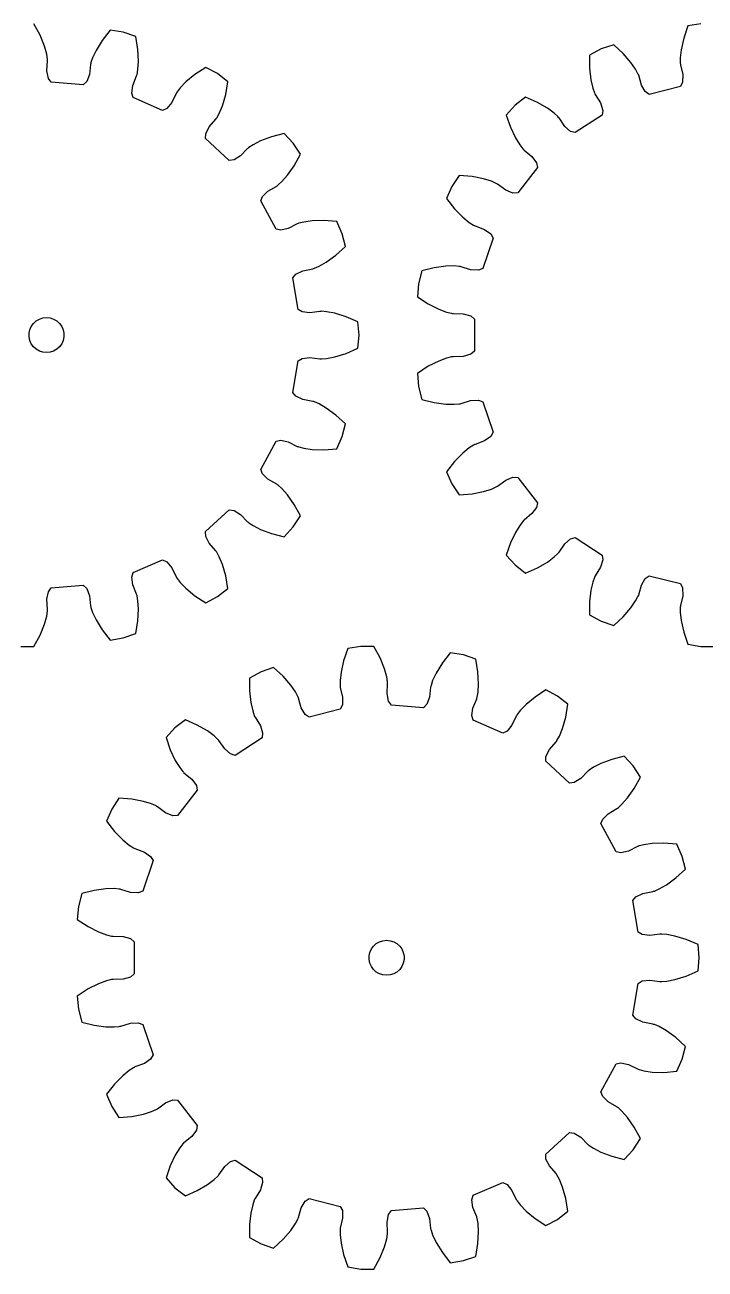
# Model space of a CAD drawing. Extents: x 0 to 170, y 0 to 213.
# Drawn here: x 53.7 to 111.9, y 0 to 106.5 of the extents above; entities that cross this region are included whole.
import ezdxf

# ---------------------------------------------------------------- set-up
doc = ezdxf.new("R2010")
doc.units = 0

msp = doc.modelspace()

# ---------------------------------------------------------------- linework, layer by layer
for p, q in [((55.02, 105.61), (54.49, 106.59)), ((111.57, 106.59), (110.45, 106.4)), ((55.39, 104.68), (55.02, 105.61)), ((61.02, 106.05), (60.34, 105.17)), ((62.13, 105.86), (61.02, 106.05)), ((63.2, 105.49), (62.13, 105.86)), ((63.38, 104.4), (63.2, 105.49)), ((110.45, 106.4), (110.09, 105.35)), ((55.59, 103.99), (55.39, 104.68)), ((60.34, 105.17), (59.82, 104.31)), ((63.43, 103.4), (63.38, 104.4)), ((103.03, 104.43), (102.04, 103.89)), ((104.1, 104.79), (103.03, 104.43)), ((104.92, 104.04), (104.1, 104.79)), ((109.88, 104.37), (109.8, 103.66)), ((110.09, 105.35), (109.88, 104.37)), ((55.65, 103.56), (55.59, 103.99)), ((55.61, 102.55), (55.66, 103.42)), ((55.66, 103.49), (55.65, 103.56)), ((55.66, 103.48), (55.66, 103.49)), ((55.66, 103.42), (55.66, 103.48)), ((55.66, 103.48), (55.66, 103.48)), ((59.51, 103.67), (59.37, 103.26)), ((59.82, 104.31), (59.51, 103.67)), ((63.39, 102.68), (63.43, 103.4)), ((102.04, 103.89), (102.04, 102.78)), ((105.57, 103.28), (104.92, 104.04)), ((109.8, 103.66), (109.8, 103.23)), ((55.74, 101.91), (55.61, 102.55)), ((59.25, 102.25), (59.01, 101.64)), ((59.34, 103.11), (59.25, 102.25)), ((59.36, 103.18), (59.34, 103.11)), ((59.37, 103.26), (59.36, 103.18)), ((59.36, 103.18), (59.36, 103.18)), ((59.36, 103.18), (59.36, 103.18)), ((63.3, 102.18), (63.32, 102.26)), ((63.32, 102.26), (63.39, 102.68)), ((68.27, 102.25), (67.5, 101.61)), ((69.2, 102.86), (68.27, 102.25)), ((70.19, 102.32), (69.2, 102.86)), ((71.09, 101.63), (70.19, 102.32)), ((102.04, 102.78), (102.15, 101.78)), ((105.98, 102.69), (105.57, 103.28)), ((106.18, 102.31), (105.98, 102.69)), ((106.21, 102.24), (106.18, 102.31)), ((106.22, 102.24), (106.21, 102.24)), ((106.21, 102.24), (106.21, 102.24)), ((106.24, 102.18), (106.22, 102.24)), ((109.8, 103.23), (109.81, 103.15)), ((109.81, 103.15), (109.81, 103.15)), ((109.81, 103.15), (109.81, 103.15)), ((109.81, 103.15), (109.82, 103.08)), ((109.82, 103.08), (110.01, 102.24)), ((110.01, 102.24), (109.99, 101.58)), ((55.98, 101.58), (55.74, 101.91)), ((58.72, 101.35), (55.98, 101.58)), ((59.01, 101.64), (58.72, 101.35)), ((62.87, 100.66), (62.95, 101.31)), ((62.95, 101.31), (63.28, 102.12)), ((63.28, 102.12), (63.3, 102.18)), ((63.3, 102.18), (63.3, 102.18)), ((63.3, 102.18), (63.3, 102.18)), ((67.5, 101.61), (67, 101.1)), ((70.9, 100.54), (71.09, 101.63)), ((102.15, 101.78), (102.31, 101.08)), ((106.47, 101.34), (106.24, 102.18)), ((106.8, 100.78), (106.47, 101.34)), ((109.81, 101.21), (107.14, 100.54)), ((109.99, 101.58), (109.81, 101.21)), ((62.98, 100.27), (62.87, 100.66)), ((65.5, 99.16), (62.98, 100.27)), ((66.66, 100.63), (66.29, 99.85)), ((66.69, 100.69), (66.66, 100.63)), ((66.7, 100.69), (66.69, 100.69)), ((66.74, 100.76), (66.7, 100.69)), ((66.7, 100.69), (66.7, 100.69)), ((67, 101.1), (66.74, 100.76)), ((70.63, 99.57), (70.9, 100.54)), ((96.56, 100.31), (95.66, 99.61)), ((97.57, 99.86), (96.56, 100.31)), ((102.31, 101.08), (102.45, 100.68)), ((102.45, 100.68), (102.49, 100.61)), ((102.49, 100.61), (102.49, 100.6)), ((102.49, 100.6), (102.49, 100.6)), ((102.49, 100.6), (102.52, 100.54)), ((102.52, 100.54), (102.97, 99.81)), ((107.14, 100.54), (106.8, 100.78)), ((65.87, 99.34), (65.5, 99.16)), ((66.29, 99.85), (65.87, 99.34)), ((70.35, 98.91), (70.63, 99.57)), ((95.66, 99.61), (94.9, 98.78)), ((98.44, 99.36), (97.57, 99.86)), ((99.01, 98.93), (98.44, 99.36)), ((102.97, 99.81), (103.17, 99.18)), ((103.17, 99.18), (103.11, 98.77)), ((69.49, 97.76), (70.06, 98.41)), ((70.06, 98.41), (70.1, 98.46)), ((70.1, 98.47), (70.15, 98.53)), ((70.1, 98.46), (70.1, 98.47)), ((70.1, 98.46), (70.1, 98.46)), ((70.15, 98.53), (70.35, 98.91)), ((94.9, 98.78), (95.26, 97.73)), ((99.33, 98.64), (99.01, 98.93)), ((99.38, 98.58), (99.33, 98.64)), ((99.38, 98.57), (99.38, 98.58)), ((99.39, 98.57), (99.38, 98.57)), ((99.43, 98.53), (99.39, 98.57)), ((99.92, 97.81), (99.43, 98.53)), ((103.11, 98.77), (100.81, 97.27)), ((69.18, 96.76), (69.2, 97.17)), ((69.2, 97.17), (69.49, 97.76)), ((74.83, 96.92), (73.89, 96.57)), ((75.9, 97.2), (74.83, 96.92)), ((76.67, 96.36), (75.9, 97.2)), ((95.26, 97.73), (95.69, 96.83)), ((100.42, 97.38), (99.92, 97.81)), ((100.81, 97.27), (100.42, 97.38)), ((71.21, 94.9), (69.18, 96.76)), ((72.78, 95.91), (72.18, 95.29)), ((72.83, 95.95), (72.78, 95.91)), ((72.89, 96), (72.83, 95.96)), ((72.83, 95.96), (72.83, 95.95)), ((72.83, 95.95), (72.83, 95.95)), ((73.25, 96.24), (72.89, 96)), ((73.89, 96.57), (73.25, 96.24)), ((77.29, 95.42), (76.67, 96.36)), ((95.69, 96.83), (96.07, 96.22)), ((96.07, 96.22), (96.33, 95.88)), ((96.33, 95.88), (96.39, 95.82)), ((71.62, 94.95), (71.21, 94.9)), ((72.18, 95.29), (71.62, 94.95)), ((76.76, 94.44), (77.29, 95.42)), ((96.39, 95.82), (96.39, 95.82)), ((96.39, 95.82), (96.39, 95.82)), ((96.39, 95.82), (96.44, 95.77)), ((96.44, 95.77), (97.11, 95.22)), ((97.11, 95.22), (97.49, 94.69)), ((76.18, 93.62), (76.76, 94.44)), ((97.58, 94.29), (95.89, 92.12)), ((97.49, 94.69), (97.58, 94.29)), ((74.52, 92.27), (75.28, 92.7)), ((75.28, 92.7), (75.33, 92.74)), ((75.33, 92.75), (75.39, 92.79)), ((75.33, 92.74), (75.33, 92.75)), ((75.33, 92.74), (75.33, 92.74)), ((75.39, 92.79), (75.71, 93.08)), ((75.71, 93.08), (76.18, 93.62)), ((90.26, 92.67), (89.8, 91.63)), ((90.88, 93.61), (90.26, 92.67)), ((91.98, 93.52), (90.88, 93.61)), ((92.96, 93.32), (91.98, 93.52)), ((93.65, 93.11), (92.96, 93.32)), ((94.04, 92.93), (93.65, 93.11)), ((94.11, 92.9), (94.04, 92.93)), ((94.11, 92.89), (94.11, 92.9)), ((94.17, 92.86), (94.11, 92.89)), ((94.11, 92.89), (94.11, 92.89)), ((94.87, 92.34), (94.17, 92.86)), ((73.91, 91.43), (74.06, 91.81)), ((74.06, 91.81), (74.52, 92.27)), ((89.8, 91.63), (90.49, 90.76)), ((95.48, 92.1), (94.87, 92.34)), ((95.89, 92.12), (95.48, 92.1)), ((75.22, 89.01), (73.91, 91.43)), ((90.49, 90.76), (91.19, 90.04)), ((77.03, 89.46), (76.26, 89.06)), ((77.09, 89.48), (77.03, 89.46)), ((77.1, 89.48), (77.09, 89.48)), ((77.09, 89.48), (77.09, 89.48)), ((77.17, 89.51), (77.1, 89.48)), ((77.59, 89.62), (77.17, 89.51)), ((78.3, 89.72), (77.59, 89.62)), ((79.3, 89.75), (78.3, 89.72)), ((80.4, 89.66), (79.3, 89.75)), ((80.86, 88.62), (80.4, 89.66)), ((91.19, 90.04), (91.74, 89.59)), ((91.74, 89.59), (92.1, 89.35)), ((75.62, 88.92), (75.22, 89.01)), ((76.26, 89.06), (75.62, 88.92)), ((81.14, 87.53), (80.86, 88.62)), ((92.1, 89.35), (92.17, 89.32)), ((92.17, 89.32), (92.18, 89.32)), ((92.18, 89.32), (92.18, 89.31)), ((92.18, 89.31), (92.24, 89.29)), ((92.24, 89.29), (93.05, 88.98)), ((93.05, 88.98), (93.59, 88.61)), ((93.59, 88.61), (93.8, 88.25)), ((80.32, 86.78), (81.14, 87.53)), ((93.8, 88.25), (92.9, 85.65)), ((79.51, 86.19), (80.32, 86.78)), ((76.91, 85.17), (77.5, 85.45)), ((77.5, 85.45), (78.35, 85.61)), ((78.35, 85.61), (78.41, 85.63)), ((78.41, 85.63), (78.41, 85.63)), ((78.41, 85.63), (78.42, 85.63)), ((78.42, 85.63), (78.49, 85.66)), ((78.49, 85.66), (78.89, 85.83)), ((78.89, 85.83), (79.51, 86.19)), ((87.68, 85.44), (87.4, 84.34)), ((88.75, 85.71), (87.68, 85.44)), ((89.75, 85.84), (88.75, 85.71)), ((90.46, 85.86), (89.75, 85.84)), ((90.89, 85.82), (90.46, 85.86)), ((90.97, 85.81), (90.89, 85.82)), ((91.04, 85.79), (90.97, 85.81)), ((90.97, 85.81), (90.97, 85.81)), ((90.97, 85.81), (90.97, 85.81)), ((91.86, 85.53), (91.04, 85.79)), ((92.52, 85.5), (91.86, 85.53)), ((92.9, 85.65), (92.52, 85.5)), ((76.64, 84.85), (76.91, 85.17)), ((77.1, 82.14), (76.64, 84.85)), ((87.4, 84.34), (87.31, 83.21)), ((87.31, 83.21), (88.24, 82.61)), ((77.45, 81.93), (77.1, 82.14)), ((88.24, 82.61), (89.13, 82.16)), ((89.13, 82.16), (89.8, 81.91)), ((54.27, 80.69), (54.45, 80.94)), ((54.45, 80.94), (54.69, 81.15)), ((54.69, 81.15), (54.96, 81.31)), ((54.96, 81.31), (55.26, 81.41)), ((55.26, 81.41), (55.57, 81.44)), ((55.57, 81.44), (55.88, 81.41)), ((55.88, 81.41), (56.18, 81.31)), ((56.18, 81.31), (56.45, 81.15)), ((56.45, 81.15), (56.68, 80.94)), ((56.68, 80.94), (56.87, 80.69)), ((78.1, 81.85), (77.45, 81.93)), ((78.96, 81.97), (78.1, 81.85)), ((79.02, 81.97), (78.96, 81.97)), ((79.03, 81.97), (79.02, 81.97)), ((79.02, 81.97), (79.02, 81.97)), ((79.11, 81.98), (79.03, 81.97)), ((79.54, 81.94), (79.11, 81.98)), ((80.24, 81.81), (79.54, 81.94)), ((81.2, 81.51), (80.24, 81.81)), ((82.21, 81.07), (81.2, 81.51)), ((82.31, 79.94), (82.21, 81.07)), ((89.8, 81.91), (90.22, 81.81)), ((90.22, 81.81), (90.3, 81.8)), ((90.3, 81.8), (90.3, 81.8)), ((90.3, 81.8), (90.31, 81.79)), ((90.31, 81.79), (90.37, 81.79)), ((90.37, 81.79), (91.23, 81.76)), ((91.23, 81.76), (91.87, 81.58)), ((91.87, 81.58), (92.18, 81.32)), ((92.18, 81.32), (92.18, 78.56)), ((54.08, 80.1), (54.14, 80.4)), ((54.08, 79.78), (54.08, 80.1)), ((54.14, 80.4), (54.27, 80.69)), ((56.87, 80.69), (57, 80.4)), ((57, 80.4), (57.06, 80.1)), ((57.06, 80.1), (57.06, 79.78)), ((82.21, 78.81), (82.31, 79.94)), ((54.14, 79.48), (54.08, 79.78)), ((54.27, 79.19), (54.14, 79.48)), ((54.45, 78.94), (54.27, 79.19)), ((54.69, 78.73), (54.45, 78.94)), ((56.68, 78.94), (56.45, 78.73)), ((56.87, 79.19), (56.68, 78.94)), ((57, 79.48), (56.87, 79.19)), ((57.06, 79.78), (57, 79.48)), ((81.2, 78.37), (82.21, 78.81)), ((54.96, 78.57), (54.69, 78.73)), ((55.26, 78.47), (54.96, 78.57)), ((55.57, 78.44), (55.26, 78.47)), ((55.88, 78.47), (55.57, 78.44)), ((56.18, 78.57), (55.88, 78.47)), ((56.45, 78.73), (56.18, 78.57)), ((76.64, 75.03), (77.1, 77.74)), ((77.1, 77.74), (77.45, 77.95)), ((77.45, 77.95), (78.1, 78.03)), ((78.1, 78.03), (78.96, 77.91)), ((78.96, 77.91), (79.02, 77.91)), ((79.02, 77.91), (79.02, 77.91)), ((79.02, 77.91), (79.03, 77.91)), ((79.03, 77.91), (79.11, 77.9)), ((79.11, 77.9), (79.54, 77.94)), ((79.54, 77.94), (80.24, 78.07)), ((80.24, 78.07), (81.2, 78.37)), ((89.8, 77.97), (89.13, 77.72)), ((90.22, 78.07), (89.8, 77.97)), ((90.3, 78.08), (90.22, 78.07)), ((90.31, 78.09), (90.3, 78.08)), ((90.3, 78.08), (90.3, 78.08)), ((90.37, 78.09), (90.31, 78.09)), ((91.23, 78.12), (90.37, 78.09)), ((91.87, 78.3), (91.23, 78.12)), ((92.18, 78.56), (91.87, 78.3)), ((88.24, 77.27), (87.31, 76.67)), ((89.13, 77.72), (88.24, 77.27)), ((87.31, 76.67), (87.4, 75.54)), ((76.91, 74.71), (76.64, 75.03)), ((77.5, 74.43), (76.91, 74.71)), ((87.4, 75.54), (87.68, 74.44)), ((78.35, 74.27), (77.5, 74.43)), ((78.41, 74.25), (78.35, 74.27)), ((78.42, 74.25), (78.41, 74.25)), ((78.41, 74.25), (78.41, 74.25)), ((78.49, 74.22), (78.42, 74.25)), ((78.89, 74.05), (78.49, 74.22)), ((79.51, 73.69), (78.89, 74.05)), ((80.32, 73.1), (79.51, 73.69)), ((87.68, 74.44), (88.75, 74.17)), ((88.75, 74.17), (89.75, 74.04)), ((89.75, 74.04), (90.46, 74.02)), ((90.46, 74.02), (90.89, 74.06)), ((90.89, 74.06), (90.97, 74.07)), ((90.97, 74.07), (91.04, 74.09)), ((90.97, 74.07), (90.97, 74.07)), ((90.97, 74.07), (90.97, 74.07)), ((91.04, 74.09), (91.86, 74.35)), ((91.86, 74.35), (92.52, 74.38)), ((92.52, 74.38), (92.9, 74.23)), ((92.9, 74.23), (93.8, 71.63)), ((81.14, 72.35), (80.32, 73.1)), ((80.86, 71.26), (81.14, 72.35)), ((93.8, 71.63), (93.59, 71.27)), ((73.91, 68.45), (75.22, 70.87)), ((75.22, 70.87), (75.62, 70.96)), ((75.62, 70.96), (76.26, 70.82)), ((76.26, 70.82), (77.03, 70.42)), ((77.03, 70.42), (77.09, 70.4)), ((77.09, 70.4), (77.09, 70.4)), ((77.09, 70.4), (77.1, 70.4)), ((77.1, 70.4), (77.17, 70.37)), ((77.17, 70.37), (77.59, 70.26)), ((80.4, 70.22), (80.86, 71.26)), ((91.74, 70.29), (91.19, 69.84)), ((92.1, 70.53), (91.74, 70.29)), ((92.17, 70.56), (92.1, 70.53)), ((92.18, 70.56), (92.17, 70.56)), ((92.24, 70.59), (92.18, 70.57)), ((92.18, 70.57), (92.18, 70.56)), ((93.05, 70.9), (92.24, 70.59)), ((93.59, 71.27), (93.05, 70.9)), ((77.59, 70.26), (78.3, 70.16)), ((78.3, 70.16), (79.3, 70.13)), ((79.3, 70.13), (80.4, 70.22)), ((91.19, 69.84), (90.49, 69.12)), ((74.06, 68.07), (73.91, 68.45)), ((90.49, 69.12), (89.8, 68.25)), ((89.8, 68.25), (90.26, 67.21)), ((74.52, 67.61), (74.06, 68.07)), ((75.28, 67.18), (74.52, 67.61)), ((75.33, 67.14), (75.28, 67.18)), ((75.39, 67.09), (75.33, 67.14)), ((75.33, 67.14), (75.33, 67.14)), ((75.33, 67.14), (75.33, 67.14)), ((90.26, 67.21), (90.88, 66.27)), ((94.17, 67.02), (94.87, 67.54)), ((94.87, 67.54), (95.48, 67.78)), ((95.48, 67.78), (95.89, 67.76)), ((95.89, 67.76), (97.58, 65.59)), ((75.71, 66.8), (75.39, 67.09)), ((76.18, 66.26), (75.71, 66.8)), ((76.76, 65.44), (76.18, 66.26)), ((90.88, 66.27), (91.98, 66.36)), ((91.98, 66.36), (92.96, 66.56)), ((92.96, 66.56), (93.65, 66.77)), ((93.65, 66.77), (94.04, 66.95)), ((94.04, 66.95), (94.11, 66.98)), ((94.11, 66.99), (94.17, 67.02)), ((94.11, 66.98), (94.11, 66.99)), ((94.11, 66.99), (94.11, 66.99)), ((69.18, 63.12), (71.21, 64.98)), ((71.21, 64.98), (71.62, 64.93)), ((77.29, 64.46), (76.76, 65.44)), ((97.49, 65.19), (97.11, 64.66)), ((97.58, 65.59), (97.49, 65.19)), ((71.62, 64.93), (72.18, 64.59)), ((72.18, 64.59), (72.78, 63.97)), ((72.78, 63.97), (72.83, 63.93)), ((72.83, 63.93), (72.83, 63.93)), ((72.83, 63.93), (72.83, 63.92)), ((72.83, 63.92), (72.89, 63.88)), ((76.67, 63.52), (77.29, 64.46)), ((96.33, 64), (96.07, 63.66)), ((96.39, 64.06), (96.33, 64)), ((96.44, 64.11), (96.39, 64.06)), ((96.39, 64.06), (96.39, 64.06)), ((96.39, 64.06), (96.39, 64.06)), ((97.11, 64.66), (96.44, 64.11)), ((69.2, 62.71), (69.18, 63.12)), ((72.89, 63.88), (73.25, 63.64)), ((73.25, 63.64), (73.89, 63.31)), ((73.89, 63.31), (74.83, 62.96)), ((74.83, 62.96), (75.9, 62.69)), ((75.9, 62.69), (76.67, 63.52)), ((95.69, 63.05), (95.26, 62.15)), ((96.07, 63.66), (95.69, 63.05)), ((69.49, 62.12), (69.2, 62.71)), ((70.06, 61.47), (69.49, 62.12)), ((95.26, 62.15), (94.9, 61.1)), ((99.43, 61.35), (99.92, 62.07)), ((99.92, 62.07), (100.42, 62.5)), ((100.42, 62.5), (100.81, 62.61)), ((100.81, 62.61), (103.11, 61.11)), ((62.98, 59.61), (65.5, 60.72)), ((65.5, 60.72), (65.87, 60.54)), ((70.1, 61.42), (70.06, 61.47)), ((70.1, 61.41), (70.1, 61.42)), ((70.1, 61.42), (70.1, 61.42)), ((70.15, 61.35), (70.1, 61.41)), ((70.35, 60.97), (70.15, 61.35)), ((70.63, 60.31), (70.35, 60.97)), ((94.9, 61.1), (95.66, 60.27)), ((98.44, 60.52), (99.01, 60.95)), ((99.01, 60.95), (99.33, 61.24)), ((99.33, 61.24), (99.38, 61.3)), ((99.38, 61.3), (99.38, 61.31)), ((99.38, 61.31), (99.39, 61.31)), ((99.39, 61.31), (99.43, 61.35)), ((103.11, 61.11), (103.17, 60.7)), ((65.87, 60.54), (66.29, 60.03)), ((66.29, 60.03), (66.66, 59.25)), ((70.9, 59.34), (70.63, 60.31)), ((95.66, 60.27), (96.56, 59.57)), ((96.56, 59.57), (97.57, 60.02)), ((97.57, 60.02), (98.44, 60.52)), ((102.97, 60.07), (102.52, 59.34)), ((103.17, 60.7), (102.97, 60.07)), ((62.87, 59.22), (62.98, 59.61)), ((62.95, 58.57), (62.87, 59.22)), ((66.66, 59.25), (66.69, 59.19)), ((66.69, 59.19), (66.7, 59.19)), ((66.7, 59.19), (66.7, 59.19)), ((66.7, 59.19), (66.74, 59.12)), ((66.74, 59.12), (67, 58.78)), ((67, 58.78), (67.5, 58.27)), ((71.09, 58.25), (70.9, 59.34)), ((102.31, 58.8), (102.15, 58.1)), ((102.45, 59.2), (102.31, 58.8)), ((102.49, 59.27), (102.45, 59.2)), ((102.52, 59.34), (102.49, 59.28)), ((102.49, 59.28), (102.49, 59.28)), ((102.49, 59.28), (102.49, 59.27)), ((106.47, 58.54), (106.8, 59.1)), ((106.8, 59.1), (107.14, 59.34)), ((107.14, 59.34), (109.81, 58.67)), ((109.81, 58.67), (109.99, 58.3)), ((55.61, 57.33), (55.74, 57.97)), ((55.74, 57.97), (55.98, 58.31)), ((55.98, 58.31), (58.72, 58.53)), ((58.72, 58.53), (59.01, 58.24)), ((59.01, 58.24), (59.25, 57.63)), ((59.25, 57.63), (59.34, 56.77)), ((63.28, 57.76), (62.95, 58.57)), ((63.3, 57.7), (63.28, 57.76)), ((63.32, 57.62), (63.3, 57.7)), ((63.3, 57.7), (63.3, 57.7)), ((63.3, 57.7), (63.3, 57.7)), ((63.39, 57.2), (63.32, 57.62)), ((67.5, 58.27), (68.27, 57.63)), ((68.27, 57.63), (69.2, 57.02)), ((69.2, 57.02), (70.19, 57.56)), ((70.19, 57.56), (71.09, 58.25)), ((102.15, 58.1), (102.04, 57.1)), ((105.98, 57.19), (106.18, 57.57)), ((106.18, 57.57), (106.21, 57.64)), ((106.21, 57.64), (106.21, 57.64)), ((106.21, 57.64), (106.22, 57.64)), ((106.22, 57.64), (106.24, 57.7)), ((106.24, 57.7), (106.47, 58.54)), ((110.01, 57.64), (109.82, 56.8)), ((109.99, 58.3), (110.01, 57.64)), ((55.66, 56.46), (55.61, 57.33)), ((55.66, 56.4), (55.66, 56.46)), ((59.34, 56.77), (59.36, 56.7)), ((59.36, 56.7), (59.36, 56.7)), ((59.36, 56.7), (59.36, 56.7)), ((59.36, 56.7), (59.37, 56.62)), ((59.37, 56.62), (59.51, 56.21)), ((63.38, 55.48), (63.43, 56.48)), ((63.43, 56.48), (63.39, 57.2)), ((102.04, 57.1), (102.04, 55.99)), ((104.92, 55.84), (105.57, 56.6)), ((105.57, 56.6), (105.98, 57.19)), ((109.81, 56.73), (109.8, 56.65)), ((109.8, 56.65), (109.8, 56.22)), ((109.82, 56.8), (109.81, 56.73)), ((109.81, 56.73), (109.81, 56.73)), ((109.81, 56.73), (109.81, 56.73)), ((55.39, 55.2), (55.59, 55.89)), ((55.59, 55.89), (55.65, 56.32)), ((55.65, 56.32), (55.66, 56.39)), ((55.66, 56.39), (55.66, 56.4)), ((55.66, 56.4), (55.66, 56.4)), ((59.51, 56.21), (59.82, 55.57)), ((59.82, 55.57), (60.34, 54.71)), ((63.2, 54.39), (63.38, 55.48)), ((102.04, 55.99), (103.03, 55.45)), ((103.03, 55.45), (104.1, 55.09)), ((104.1, 55.09), (104.92, 55.84)), ((109.8, 56.22), (109.88, 55.51)), ((109.88, 55.51), (110.09, 54.53)), ((55.02, 54.27), (55.39, 55.2)), ((60.34, 54.71), (61.02, 53.83)), ((62.13, 54.02), (63.2, 54.39)), ((110.09, 54.53), (110.45, 53.48)), ((53.36, 53.29), (54.49, 53.29)), ((54.49, 53.29), (55.02, 54.27)), ((61.02, 53.83), (62.13, 54.02)), ((82.46, 53.29), (81.35, 53.11)), ((83.59, 53.29), (82.46, 53.29)), ((84.12, 52.32), (83.59, 53.29)), ((110.45, 53.48), (111.57, 53.29)), ((111.57, 53.29), (112.7, 53.29)), ((81.35, 53.11), (80.99, 52.06)), ((84.49, 51.39), (84.12, 52.32)), ((90.12, 52.75), (89.44, 51.88)), ((91.24, 52.57), (90.12, 52.75)), ((92.31, 52.2), (91.24, 52.57)), ((92.48, 51.11), (92.31, 52.2)), ((73.93, 51.13), (72.94, 50.59)), ((75, 51.5), (73.93, 51.13)), ((75.81, 50.75), (75, 51.5)), ((80.99, 52.06), (80.77, 51.08)), ((84.69, 50.7), (84.49, 51.39)), ((89.44, 51.88), (88.92, 51.02)), ((72.94, 50.59), (72.94, 49.49)), ((76.47, 49.99), (75.81, 50.75)), ((80.77, 51.08), (80.7, 50.37)), ((80.7, 50.37), (80.7, 49.94)), ((84.76, 50.27), (84.69, 50.7)), ((84.71, 49.26), (84.76, 50.13)), ((84.76, 50.2), (84.76, 50.27)), ((84.76, 50.19), (84.76, 50.2)), ((84.76, 50.13), (84.76, 50.19)), ((84.76, 50.19), (84.76, 50.19)), ((88.61, 50.37), (88.48, 49.96)), ((88.92, 51.02), (88.61, 50.37)), ((92.54, 50.1), (92.48, 51.11)), ((92.5, 49.39), (92.54, 50.1)), ((72.94, 49.49), (73.05, 48.49)), ((76.88, 49.4), (76.47, 49.99)), ((77.08, 49.02), (76.88, 49.4)), ((77.11, 48.95), (77.08, 49.02)), ((80.7, 49.94), (80.71, 49.86)), ((80.71, 49.86), (80.71, 49.85)), ((80.71, 49.85), (80.71, 49.85)), ((80.71, 49.85), (80.71, 49.79)), ((80.71, 49.79), (80.91, 48.94)), ((84.84, 48.62), (84.71, 49.26)), ((88.44, 49.82), (88.35, 48.96)), ((88.46, 49.88), (88.44, 49.82)), ((88.48, 49.96), (88.46, 49.89)), ((88.46, 49.89), (88.46, 49.88)), ((88.46, 49.88), (88.46, 49.88)), ((92.42, 48.96), (92.5, 49.39)), ((98.3, 49.57), (97.37, 48.96)), ((99.3, 49.03), (98.3, 49.57)), ((100.19, 48.34), (99.3, 49.03)), ((73.05, 48.49), (73.21, 47.79)), ((77.11, 48.94), (77.11, 48.95)), ((77.14, 48.88), (77.11, 48.94)), ((77.11, 48.94), (77.11, 48.94)), ((77.37, 48.05), (77.14, 48.88)), ((77.7, 47.48), (77.37, 48.05)), ((80.89, 48.29), (80.7, 47.92)), ((80.91, 48.94), (80.89, 48.29)), ((85.08, 48.28), (84.84, 48.62)), ((87.83, 48.05), (85.08, 48.28)), ((88.12, 48.34), (87.83, 48.05)), ((88.35, 48.96), (88.12, 48.34)), ((91.97, 47.37), (92.06, 48.02)), ((92.06, 48.02), (92.38, 48.82)), ((92.38, 48.82), (92.4, 48.88)), ((92.4, 48.89), (92.42, 48.96)), ((92.4, 48.88), (92.4, 48.89)), ((92.4, 48.88), (92.4, 48.88)), ((96.6, 48.32), (96.1, 47.81)), ((97.37, 48.96), (96.6, 48.32)), ((100, 47.24), (100.19, 48.34)), ((67.45, 47.01), (66.56, 46.32)), ((68.47, 46.57), (67.45, 47.01)), ((73.21, 47.79), (73.35, 47.38)), ((73.35, 47.38), (73.38, 47.31)), ((73.38, 47.31), (73.39, 47.31)), ((73.39, 47.31), (73.39, 47.31)), ((73.39, 47.31), (73.41, 47.25)), ((73.41, 47.25), (73.87, 46.51)), ((78.04, 47.24), (77.7, 47.48)), ((80.7, 47.92), (78.04, 47.24)), ((92.09, 46.98), (91.97, 47.37)), ((94.61, 45.87), (92.09, 46.98)), ((95.76, 47.34), (95.4, 46.56)), ((95.8, 47.39), (95.76, 47.34)), ((95.84, 47.46), (95.8, 47.4)), ((95.8, 47.4), (95.8, 47.39)), ((95.8, 47.39), (95.8, 47.39)), ((96.1, 47.81), (95.84, 47.46)), ((99.73, 46.28), (100, 47.24)), ((66.56, 46.32), (65.8, 45.49)), ((69.34, 46.06), (68.47, 46.57)), ((69.91, 45.64), (69.34, 46.06)), ((73.87, 46.51), (74.06, 45.89)), ((74.06, 45.89), (74.01, 45.48)), ((94.98, 46.05), (94.61, 45.87)), ((95.4, 46.56), (94.98, 46.05)), ((99.46, 45.62), (99.73, 46.28)), ((65.8, 45.49), (66.16, 44.44)), ((70.23, 45.34), (69.91, 45.64)), ((70.28, 45.29), (70.23, 45.34)), ((70.28, 45.28), (70.28, 45.29)), ((70.32, 45.23), (70.28, 45.28)), ((70.28, 45.28), (70.28, 45.28)), ((70.82, 44.52), (70.32, 45.23)), ((74.01, 45.48), (71.71, 43.97)), ((98.6, 44.47), (99.17, 45.12)), ((99.17, 45.12), (99.2, 45.17)), ((99.2, 45.17), (99.2, 45.17)), ((99.2, 45.17), (99.21, 45.17)), ((99.21, 45.17), (99.25, 45.24)), ((99.25, 45.24), (99.46, 45.62)), ((66.16, 44.44), (66.59, 43.53)), ((71.31, 44.09), (70.82, 44.52)), ((71.71, 43.97), (71.31, 44.09)), ((98.29, 43.47), (98.3, 43.88)), ((98.3, 43.88), (98.6, 44.47)), ((105.01, 43.9), (103.93, 43.63)), ((105.77, 43.07), (105.01, 43.9)), ((66.59, 43.53), (66.97, 42.92)), ((66.97, 42.92), (67.23, 42.58)), ((100.31, 41.6), (98.29, 43.47)), ((101.88, 42.62), (101.28, 41.99)), ((101.93, 42.66), (101.88, 42.62)), ((101.94, 42.66), (101.93, 42.66)), ((101.93, 42.66), (101.93, 42.66)), ((101.99, 42.71), (101.94, 42.66)), ((102.36, 42.95), (101.99, 42.71)), ((102.99, 43.27), (102.36, 42.95)), ((103.93, 43.63), (102.99, 43.27)), ((106.39, 42.12), (105.77, 43.07)), ((67.23, 42.58), (67.29, 42.53)), ((67.29, 42.53), (67.29, 42.53)), ((67.29, 42.53), (67.29, 42.52)), ((67.29, 42.52), (67.33, 42.48)), ((67.33, 42.48), (68.01, 41.93)), ((68.01, 41.93), (68.39, 41.4)), ((100.72, 41.65), (100.31, 41.6)), ((101.28, 41.99), (100.72, 41.65)), ((105.86, 41.15), (106.39, 42.12)), ((68.47, 41), (66.79, 38.83)), ((68.39, 41.4), (68.47, 41)), ((105.29, 40.33), (105.86, 41.15)), ((61.77, 40.32), (61.16, 39.37)), ((62.88, 40.23), (61.77, 40.32)), ((63.86, 40.03), (62.88, 40.23)), ((64.55, 39.81), (63.86, 40.03)), ((64.94, 39.64), (64.55, 39.81)), ((65.01, 39.6), (64.94, 39.64)), ((65.07, 39.57), (65.01, 39.6)), ((65.01, 39.6), (65.01, 39.6)), ((65.01, 39.6), (65.01, 39.6)), ((65.76, 39.05), (65.07, 39.57)), ((103.63, 38.98), (104.38, 39.41)), ((104.38, 39.41), (104.43, 39.45)), ((104.43, 39.45), (104.5, 39.5)), ((104.43, 39.45), (104.43, 39.45)), ((104.43, 39.45), (104.43, 39.45)), ((104.5, 39.5), (104.81, 39.79)), ((104.81, 39.79), (105.29, 40.33)), ((61.16, 39.37), (60.7, 38.34)), ((66.37, 38.81), (65.76, 39.05)), ((66.79, 38.83), (66.37, 38.81)), ((103.01, 38.13), (103.16, 38.52)), ((103.16, 38.52), (103.63, 38.98)), ((60.7, 38.34), (61.38, 37.46)), ((61.38, 37.46), (62.09, 36.75)), ((104.32, 35.71), (103.01, 38.13)), ((62.09, 36.75), (62.64, 36.29)), ((62.64, 36.29), (63, 36.06)), ((106.27, 36.22), (106.2, 36.19)), ((106.69, 36.32), (106.27, 36.22)), ((107.4, 36.42), (106.69, 36.32)), ((108.4, 36.45), (107.4, 36.42)), ((109.51, 36.36), (108.4, 36.45)), ((109.96, 35.33), (109.51, 36.36)), ((63, 36.06), (63.07, 36.02)), ((63.07, 36.02), (63.08, 36.02)), ((63.08, 36.02), (63.08, 36.02)), ((63.08, 36.02), (63.13, 35.99)), ((63.13, 35.99), (63.95, 35.69)), ((63.95, 35.69), (64.48, 35.31)), ((64.48, 35.31), (64.69, 34.96)), ((104.72, 35.63), (104.32, 35.71)), ((105.36, 35.77), (104.72, 35.63)), ((106.14, 36.16), (105.36, 35.77)), ((106.19, 36.19), (106.14, 36.16)), ((106.2, 36.18), (106.19, 36.19)), ((106.2, 36.19), (106.2, 36.18)), ((110.24, 34.23), (109.96, 35.33)), ((64.69, 34.96), (63.8, 32.36)), ((109.42, 33.48), (110.24, 34.23)), ((108.61, 32.89), (109.42, 33.48)), ((58.58, 32.14), (58.3, 31.05)), ((59.65, 32.41), (58.58, 32.14)), ((60.64, 32.55), (59.65, 32.41)), ((61.36, 32.57), (60.64, 32.55)), ((61.79, 32.53), (61.36, 32.57)), ((61.87, 32.51), (61.79, 32.53)), ((61.93, 32.5), (61.87, 32.51)), ((61.87, 32.51), (61.87, 32.51)), ((61.87, 32.51), (61.87, 32.51)), ((62.76, 32.24), (61.93, 32.5)), ((63.42, 32.21), (62.76, 32.24)), ((63.8, 32.36), (63.42, 32.21)), ((106.01, 31.87), (106.6, 32.16)), ((106.6, 32.16), (107.45, 32.32)), ((107.45, 32.32), (107.52, 32.34)), ((107.52, 32.34), (107.59, 32.36)), ((107.52, 32.34), (107.52, 32.34)), ((107.52, 32.34), (107.52, 32.34)), ((107.59, 32.36), (107.99, 32.54)), ((107.99, 32.54), (108.61, 32.89)), ((58.3, 31.05), (58.2, 29.92)), ((105.75, 31.56), (106.01, 31.87)), ((106.2, 28.84), (105.75, 31.56)), ((58.2, 29.92), (59.13, 29.32)), ((59.13, 29.32), (60.03, 28.87)), ((60.03, 28.87), (60.7, 28.62)), ((106.55, 28.63), (106.2, 28.84)), ((60.7, 28.62), (61.12, 28.51)), ((61.12, 28.51), (61.2, 28.5)), ((61.2, 28.5), (61.2, 28.5)), ((61.2, 28.5), (61.2, 28.5)), ((61.2, 28.5), (61.27, 28.49)), ((61.27, 28.49), (62.13, 28.47)), ((62.13, 28.47), (62.76, 28.29)), ((62.76, 28.29), (63.08, 28.02)), ((63.08, 28.02), (63.08, 25.27)), ((83.56, 27.65), (83.79, 27.86)), ((83.79, 27.86), (84.06, 28.02)), ((84.06, 28.02), (84.36, 28.11)), ((84.36, 28.11), (84.67, 28.15)), ((84.67, 28.15), (84.98, 28.11)), ((84.98, 28.11), (85.28, 28.02)), ((85.28, 28.02), (85.55, 27.86)), ((85.55, 27.86), (85.79, 27.65)), ((107.2, 28.56), (106.55, 28.63)), ((108.06, 28.68), (107.2, 28.56)), ((108.13, 28.68), (108.06, 28.68)), ((108.21, 28.68), (108.13, 28.68)), ((108.13, 28.68), (108.13, 28.68)), ((108.13, 28.68), (108.13, 28.68)), ((108.64, 28.65), (108.21, 28.68)), ((109.34, 28.51), (108.64, 28.65)), ((110.3, 28.22), (109.34, 28.51)), ((111.32, 27.77), (110.3, 28.22)), ((111.41, 26.65), (111.32, 27.77)), ((83.18, 26.8), (83.24, 27.11)), ((83.18, 26.49), (83.18, 26.8)), ((83.24, 27.11), (83.37, 27.4)), ((83.37, 27.4), (83.56, 27.65)), ((85.79, 27.65), (85.97, 27.4)), ((85.97, 27.4), (86.1, 27.11)), ((86.1, 27.11), (86.16, 26.8)), ((86.16, 26.8), (86.16, 26.49)), ((111.32, 25.52), (111.41, 26.65)), ((83.24, 26.18), (83.18, 26.49)), ((83.37, 25.9), (83.24, 26.18)), ((83.56, 25.64), (83.37, 25.9)), ((83.79, 25.43), (83.56, 25.64)), ((85.79, 25.64), (85.55, 25.43)), ((85.97, 25.9), (85.79, 25.64)), ((86.1, 26.18), (85.97, 25.9)), ((86.16, 26.49), (86.1, 26.18)), ((60.7, 24.68), (60.03, 24.43)), ((61.12, 24.78), (60.7, 24.68)), ((61.2, 24.79), (61.12, 24.78)), ((61.27, 24.8), (61.2, 24.79)), ((61.2, 24.79), (61.2, 24.79)), ((61.2, 24.79), (61.2, 24.79)), ((62.13, 24.82), (61.27, 24.8)), ((62.76, 25), (62.13, 24.82)), ((63.08, 25.27), (62.76, 25)), ((84.06, 25.28), (83.79, 25.43)), ((84.36, 25.18), (84.06, 25.28)), ((84.67, 25.15), (84.36, 25.18)), ((84.98, 25.18), (84.67, 25.15)), ((85.28, 25.28), (84.98, 25.18)), ((85.55, 25.43), (85.28, 25.28)), ((106.2, 24.45), (106.55, 24.66)), ((106.55, 24.66), (107.2, 24.74)), ((107.2, 24.74), (108.06, 24.61)), ((108.06, 24.61), (108.13, 24.61)), ((108.13, 24.61), (108.13, 24.61)), ((108.13, 24.61), (108.13, 24.61)), ((108.13, 24.61), (108.21, 24.61)), ((108.21, 24.61), (108.64, 24.64)), ((108.64, 24.64), (109.34, 24.78)), ((109.34, 24.78), (110.3, 25.08)), ((110.3, 25.08), (111.32, 25.52)), ((59.13, 23.98), (58.2, 23.37)), ((60.03, 24.43), (59.13, 23.98)), ((105.75, 21.74), (106.2, 24.45)), ((58.2, 23.37), (58.3, 22.25)), ((58.3, 22.25), (58.58, 21.15)), ((106.01, 21.42), (105.75, 21.74)), ((106.6, 21.14), (106.01, 21.42)), ((58.58, 21.15), (59.65, 20.88)), ((59.65, 20.88), (60.64, 20.75)), ((60.64, 20.75), (61.36, 20.73)), ((61.36, 20.73), (61.79, 20.76)), ((61.79, 20.76), (61.87, 20.78)), ((61.87, 20.78), (61.93, 20.79)), ((61.87, 20.78), (61.87, 20.78)), ((61.87, 20.78), (61.87, 20.78)), ((61.93, 20.79), (62.76, 21.05)), ((62.76, 21.05), (63.42, 21.09)), ((63.42, 21.09), (63.8, 20.94)), ((63.8, 20.94), (64.69, 18.33)), ((107.45, 20.97), (106.6, 21.14)), ((107.52, 20.95), (107.45, 20.97)), ((107.59, 20.93), (107.52, 20.95)), ((107.52, 20.95), (107.52, 20.95)), ((107.52, 20.95), (107.52, 20.95)), ((107.99, 20.76), (107.59, 20.93)), ((108.61, 20.4), (107.99, 20.76)), ((109.42, 19.81), (108.61, 20.4)), ((110.24, 19.06), (109.42, 19.81)), ((64.69, 18.33), (64.48, 17.98)), ((109.96, 17.96), (110.24, 19.06)), ((63, 17.24), (62.64, 17)), ((63.07, 17.27), (63, 17.24)), ((63.08, 17.27), (63.07, 17.27)), ((63.13, 17.3), (63.08, 17.27)), ((63.08, 17.27), (63.08, 17.27)), ((63.95, 17.6), (63.13, 17.3)), ((64.48, 17.98), (63.95, 17.6)), ((103.01, 15.16), (104.32, 17.58)), ((104.32, 17.58), (104.72, 17.66)), ((104.72, 17.66), (105.36, 17.52)), ((105.36, 17.52), (106.14, 17.13)), ((106.14, 17.13), (106.19, 17.11)), ((106.19, 17.11), (106.2, 17.11)), ((106.2, 17.11), (106.2, 17.11)), ((106.2, 17.11), (106.27, 17.08)), ((106.27, 17.08), (106.69, 16.97)), ((109.51, 16.93), (109.96, 17.96)), ((62.09, 16.55), (61.38, 15.83)), ((62.64, 17), (62.09, 16.55)), ((106.69, 16.97), (107.4, 16.87)), ((107.4, 16.87), (108.4, 16.84)), ((108.4, 16.84), (109.51, 16.93)), ((61.38, 15.83), (60.7, 14.96)), ((60.7, 14.96), (61.16, 13.92)), ((103.16, 14.78), (103.01, 15.16)), ((61.16, 13.92), (61.77, 12.97)), ((65.07, 13.73), (65.76, 14.24)), ((65.76, 14.24), (66.37, 14.49)), ((66.37, 14.49), (66.79, 14.47)), ((66.79, 14.47), (68.47, 12.3)), ((103.63, 14.31), (103.16, 14.78)), ((104.38, 13.88), (103.63, 14.31)), ((104.43, 13.85), (104.38, 13.88)), ((104.43, 13.84), (104.43, 13.85)), ((104.43, 13.84), (104.43, 13.84)), ((61.77, 12.97), (62.88, 13.07)), ((62.88, 13.07), (63.86, 13.26)), ((63.86, 13.26), (64.55, 13.48)), ((64.55, 13.48), (64.94, 13.65)), ((64.94, 13.65), (65.01, 13.69)), ((65.01, 13.7), (65.07, 13.73)), ((65.01, 13.69), (65.01, 13.7)), ((65.01, 13.7), (65.01, 13.7)), ((104.5, 13.8), (104.43, 13.84)), ((104.81, 13.51), (104.5, 13.8)), ((105.29, 12.97), (104.81, 13.51)), ((105.86, 12.14), (105.29, 12.97)), ((68.39, 11.89), (68.01, 11.36)), ((68.47, 12.3), (68.39, 11.89)), ((106.39, 11.17), (105.86, 12.14)), ((67.23, 10.71), (66.97, 10.37)), ((67.29, 10.76), (67.23, 10.71)), ((67.33, 10.81), (67.29, 10.77)), ((67.29, 10.77), (67.29, 10.77)), ((67.29, 10.77), (67.29, 10.76)), ((68.01, 11.36), (67.33, 10.81)), ((98.29, 9.83), (100.31, 11.69)), ((100.31, 11.69), (100.72, 11.64)), ((100.72, 11.64), (101.28, 11.3)), ((101.28, 11.3), (101.88, 10.68)), ((101.88, 10.68), (101.93, 10.64)), ((105.77, 10.22), (106.39, 11.17)), ((66.59, 9.76), (66.16, 8.85)), ((66.97, 10.37), (66.59, 9.76)), ((98.3, 9.42), (98.29, 9.83)), ((101.93, 10.64), (101.93, 10.64)), ((101.93, 10.64), (101.94, 10.63)), ((101.94, 10.63), (101.99, 10.58)), ((101.99, 10.58), (102.36, 10.35)), ((102.36, 10.35), (102.99, 10.02)), ((102.99, 10.02), (103.93, 9.67)), ((103.93, 9.67), (105.01, 9.39)), ((105.01, 9.39), (105.77, 10.22)), ((66.16, 8.85), (65.8, 7.81)), ((70.32, 8.06), (70.82, 8.78)), ((70.82, 8.78), (71.31, 9.2)), ((71.31, 9.2), (71.71, 9.32)), ((71.71, 9.32), (74.01, 7.82)), ((98.6, 8.83), (98.3, 9.42)), ((99.17, 8.18), (98.6, 8.83)), ((65.8, 7.81), (66.56, 6.97)), ((69.34, 7.23), (69.91, 7.66)), ((69.91, 7.66), (70.23, 7.95)), ((70.23, 7.95), (70.28, 8.01)), ((70.28, 8.01), (70.32, 8.06)), ((70.28, 8.01), (70.28, 8.01)), ((70.28, 8.01), (70.28, 8.01)), ((74.01, 7.82), (74.06, 7.41)), ((99.2, 8.12), (99.17, 8.18)), ((99.21, 8.12), (99.2, 8.12)), ((99.2, 8.12), (99.2, 8.12)), ((99.25, 8.06), (99.21, 8.12)), ((99.46, 7.68), (99.25, 8.06)), ((99.73, 7.01), (99.46, 7.68)), ((66.56, 6.97), (67.45, 6.28)), ((67.45, 6.28), (68.47, 6.73)), ((68.47, 6.73), (69.34, 7.23)), ((73.87, 6.78), (73.41, 6.04)), ((74.06, 7.41), (73.87, 6.78)), ((92.09, 6.32), (94.61, 7.42)), ((94.61, 7.42), (94.98, 7.24)), ((94.98, 7.24), (95.4, 6.74)), ((95.4, 6.74), (95.76, 5.95)), ((100, 6.05), (99.73, 7.01)), ((73.21, 5.5), (73.05, 4.8)), ((73.35, 5.91), (73.21, 5.5)), ((73.38, 5.98), (73.35, 5.91)), ((73.39, 5.98), (73.38, 5.98)), ((73.41, 6.04), (73.39, 5.99)), ((73.39, 5.99), (73.39, 5.98)), ((77.37, 5.24), (77.7, 5.81)), ((77.7, 5.81), (78.04, 6.05)), ((78.04, 6.05), (80.7, 5.37)), ((80.7, 5.37), (80.89, 5.01)), ((91.97, 5.92), (92.09, 6.32)), ((92.06, 5.27), (91.97, 5.92)), ((95.76, 5.95), (95.8, 5.9)), ((95.8, 5.9), (95.8, 5.9)), ((95.8, 5.9), (95.8, 5.89)), ((95.8, 5.89), (95.84, 5.83)), ((95.84, 5.83), (96.1, 5.49)), ((96.1, 5.49), (96.6, 4.97)), ((100.19, 4.96), (100, 6.05)), ((73.05, 4.8), (72.94, 3.81)), ((76.88, 3.89), (77.08, 4.27)), ((77.08, 4.27), (77.11, 4.34)), ((77.11, 4.35), (77.14, 4.41)), ((77.11, 4.34), (77.11, 4.35)), ((77.11, 4.35), (77.11, 4.35)), ((77.14, 4.41), (77.37, 5.24)), ((80.91, 4.35), (80.71, 3.5)), ((80.89, 5.01), (80.91, 4.35)), ((84.71, 4.03), (84.84, 4.68)), ((84.84, 4.68), (85.08, 5.01)), ((85.08, 5.01), (87.83, 5.24)), ((87.83, 5.24), (88.12, 4.95)), ((88.12, 4.95), (88.35, 4.33)), ((88.35, 4.33), (88.44, 3.47)), ((92.38, 4.47), (92.06, 5.27)), ((92.4, 4.41), (92.38, 4.47)), ((92.4, 4.4), (92.4, 4.41)), ((92.4, 4.41), (92.4, 4.41)), ((92.42, 4.33), (92.4, 4.4)), ((92.5, 3.9), (92.42, 4.33)), ((96.6, 4.97), (97.37, 4.33)), ((97.37, 4.33), (98.3, 3.72)), ((98.3, 3.72), (99.3, 4.26)), ((99.3, 4.26), (100.19, 4.96)), ((72.94, 3.81), (72.94, 2.7)), ((75.81, 2.55), (76.47, 3.3)), ((76.47, 3.3), (76.88, 3.89)), ((80.71, 3.43), (80.7, 3.36)), ((80.7, 3.36), (80.7, 2.93)), ((80.71, 3.5), (80.71, 3.44)), ((80.71, 3.44), (80.71, 3.44)), ((80.71, 3.44), (80.71, 3.43)), ((84.76, 3.17), (84.71, 4.03)), ((88.44, 3.47), (88.46, 3.41)), ((88.46, 3.41), (88.46, 3.41)), ((88.46, 3.41), (88.46, 3.4)), ((88.46, 3.4), (88.48, 3.33)), ((88.48, 3.33), (88.61, 2.92)), ((92.54, 3.19), (92.5, 3.9)), ((72.94, 2.7), (73.93, 2.16)), ((73.93, 2.16), (75, 1.79)), ((75, 1.79), (75.81, 2.55)), ((80.7, 2.93), (80.77, 2.21)), ((80.77, 2.21), (80.99, 1.24)), ((84.49, 1.91), (84.69, 2.6)), ((84.69, 2.6), (84.76, 3.02)), ((84.76, 3.1), (84.76, 3.17)), ((84.76, 3.02), (84.76, 3.1)), ((84.76, 3.1), (84.76, 3.1)), ((84.76, 3.1), (84.76, 3.1)), ((88.61, 2.92), (88.92, 2.27)), ((88.92, 2.27), (89.44, 1.42)), ((92.31, 1.09), (92.48, 2.19)), ((92.48, 2.19), (92.54, 3.19)), ((80.99, 1.24), (81.35, 0.19)), ((84.12, 0.98), (84.49, 1.91)), ((89.44, 1.42), (90.12, 0.54)), ((91.24, 0.73), (92.31, 1.09)), ((81.35, 0.19), (82.46, 0)), ((82.46, 0), (83.59, 0)), ((83.59, 0), (84.12, 0.98)), ((90.12, 0.54), (91.24, 0.73))]:
    msp.add_line(p, q)

doc.saveas('drawing.dxf')
